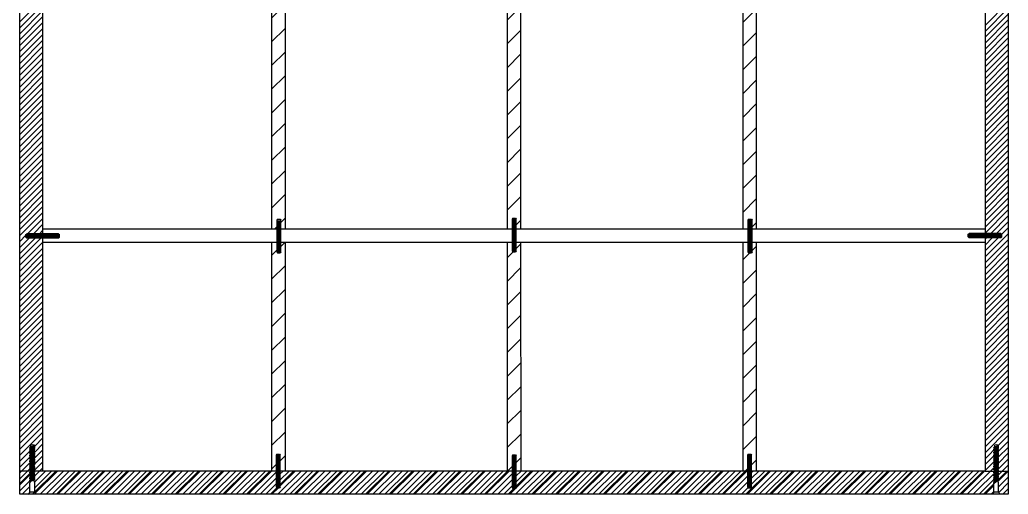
# Model space of a CAD drawing. Header units: inches. Extents: x 17 to 1523, y -134 to 986.
# Drawn here: x 1302.1 to 1449.1, y 776.5 to 847.2 of the extents above; entities that cross this region are included whole.
import ezdxf

# ---------------------------------------------------------------- set-up
doc = ezdxf.new("R2010")
doc.units = ezdxf.units.IN
doc.header["$MEASUREMENT"] = 0
doc.layers.add('Linea di sezione', color=151, linetype='Continuous')
pattern_1 = [(45, (864.1837, 82.1774), (-1.767767, 1.767767), [])]

msp = doc.modelspace()

# ---------------------------------------------------------------- hatches: boundary and pattern name
at = {"layer": 'Linea di sezione'}
h = msp.add_hatch(dxfattribs=at)
h.set_pattern_fill('ANSI31', color=256, scale=20)
h.set_pattern_definition(pattern_1)
h.paths.add_polyline_path([(1341.54, 849.06), (1339.54, 849.06), (1339.54, 816.03), (1341.54, 816.03)])
h = msp.add_hatch(dxfattribs=at)
h.set_pattern_fill('ANSI31', color=256, scale=20)
h.set_pattern_definition(pattern_1)
h.paths.add_polyline_path([(1376.57, 849.06), (1374.57, 849.06), (1374.57, 816.03), (1376.57, 816.03)])
h = msp.add_hatch(dxfattribs=at)
h.set_pattern_fill('ANSI31', color=256, scale=20)
h.set_pattern_definition(pattern_1)
h.paths.add_polyline_path([(1411.6, 849.06), (1409.6, 849.06), (1409.6, 816.03), (1411.6, 816.03)])
h = msp.add_hatch(dxfattribs=at)
h.set_pattern_fill('ANSI31', color=256, scale=20)
h.set_pattern_definition(pattern_1)
h.paths.add_polyline_path([(1341.54, 814.03), (1339.54, 814.03), (1339.54, 780), (1341.54, 780)])
h = msp.add_hatch(dxfattribs=at)
h.set_pattern_fill('ANSI31', color=256, scale=20)
h.set_pattern_definition(pattern_1)
h.paths.add_polyline_path([(1376.57, 814.03), (1374.57, 814.03), (1374.58, 780), (1376.58, 780)])
h = msp.add_hatch(dxfattribs=at)
h.set_pattern_fill('ANSI31', color=256, scale=20)
h.set_pattern_definition(pattern_1)
h.paths.add_polyline_path([(1411.6, 814.03), (1409.6, 814.03), (1409.6, 780), (1411.6, 780)])
h = msp.add_hatch(dxfattribs=at)
h.set_pattern_fill('ANSI31', color=256, scale=20)
h.set_pattern_definition(pattern_1)
h.paths.add_polyline_path([(1449.08, 780), (1445.63, 780), (1305.52, 780), (1302.08, 780), (1302.08, 776.55), (1449.08, 776.55)])

# ---------------------------------------------------------------- linework, layer by layer
at = {"color": 7}
for p, q in [((1302.08, 776.55), (1302.08, 923.55)), ((1449.08, 923.55), (1449.08, 776.55)), ((1449.08, 923.55), (1449.08, 776.55)), ((1305.52, 780), (1305.52, 920.07)), ((1339.54, 849.06), (1339.54, 816.03)), ((1341.54, 849.06), (1341.54, 816.03)), ((1374.57, 849.06), (1374.57, 816.03)), ((1376.57, 849.06), (1376.57, 816.03)), ((1409.6, 849.06), (1409.6, 816.03)), ((1411.6, 849.06), (1411.6, 816.03)), ((1445.63, 849.63), (1445.63, 780)), ((1445.63, 816.03), (1305.52, 816.03)), ((1445.63, 814.03), (1305.52, 814.03)), ((1339.54, 814.03), (1339.54, 780)), ((1341.54, 814.03), (1341.54, 780)), ((1374.57, 814.03), (1374.58, 780)), ((1376.57, 814.03), (1376.58, 780)), ((1409.6, 814.03), (1409.6, 780)), ((1411.6, 814.03), (1411.6, 780)), ((1305.52, 780), (1302.08, 780)), ((1445.63, 780), (1305.52, 780)), ((1445.63, 780), (1449.08, 780)), ((1449.08, 776.55), (1302.08, 776.55))]:
    msp.add_line(p, q, dxfattribs=at)
at = {"color": 40, "linetype": 'Continuous'}
for p, q in [((1302.08, 846.88), (1304.95, 849.75)), ((1445.63, 846.35), (1449.08, 849.81)), ((1302.08, 846), (1305.52, 849.44)), ((1302.08, 845.12), (1305.52, 848.56)), ((1445.63, 845.47), (1449.08, 848.93)), ((1302.08, 844.23), (1305.52, 847.67)), ((1302.08, 843.35), (1305.52, 846.79)), ((1445.63, 844.59), (1449.08, 848.04)), ((1445.63, 843.7), (1449.08, 847.16)), ((1302.08, 842.46), (1305.52, 845.91)), ((1445.63, 842.82), (1449.08, 846.27)), ((1445.63, 841.93), (1449.08, 845.39)), ((1302.08, 841.58), (1305.52, 845.02)), ((1302.08, 840.7), (1305.52, 844.14)), ((1445.63, 841.05), (1449.08, 844.51)), ((1302.08, 839.81), (1305.52, 843.25)), ((1302.08, 838.93), (1305.52, 842.37)), ((1445.63, 840.17), (1449.08, 843.62)), ((1445.63, 839.28), (1449.08, 842.74)), ((1302.08, 838.04), (1305.52, 841.49)), ((1445.63, 838.4), (1449.08, 841.86)), ((1445.63, 837.51), (1449.08, 840.97)), ((1302.08, 837.16), (1305.52, 840.6)), ((1302.08, 836.28), (1305.52, 839.72)), ((1445.63, 836.63), (1449.08, 840.09)), ((1302.08, 835.39), (1305.52, 838.83)), ((1302.08, 834.51), (1305.52, 837.95)), ((1445.63, 835.75), (1449.08, 839.2)), ((1445.63, 834.86), (1449.08, 838.32)), ((1302.08, 833.63), (1305.52, 837.07)), ((1445.63, 833.98), (1449.08, 837.44)), ((1445.63, 833.1), (1449.08, 836.55)), ((1302.08, 832.74), (1305.52, 836.18)), ((1302.08, 831.86), (1305.52, 835.3)), ((1445.63, 832.21), (1449.08, 835.67)), ((1302.08, 830.97), (1305.52, 834.41)), ((1302.08, 830.09), (1305.52, 833.53)), ((1445.63, 831.33), (1449.08, 834.78)), ((1445.63, 830.44), (1449.08, 833.9)), ((1302.08, 829.21), (1305.52, 832.65)), ((1445.63, 829.56), (1449.08, 833.02)), ((1445.63, 828.68), (1449.08, 832.13)), ((1302.08, 828.32), (1305.52, 831.76)), ((1302.08, 827.44), (1305.52, 830.88)), ((1445.63, 827.79), (1449.08, 831.25)), ((1302.08, 826.55), (1305.52, 830)), ((1302.08, 825.67), (1305.52, 829.11)), ((1445.63, 826.91), (1449.08, 830.36)), ((1445.63, 826.02), (1449.08, 829.48)), ((1302.08, 824.79), (1305.52, 828.23)), ((1445.63, 825.14), (1449.08, 828.6)), ((1445.63, 824.26), (1449.08, 827.71)), ((1302.08, 823.9), (1305.52, 827.34)), ((1302.08, 823.02), (1305.52, 826.46)), ((1445.63, 823.37), (1449.08, 826.83)), ((1302.08, 822.13), (1305.52, 825.58)), ((1302.08, 821.25), (1305.52, 824.69)), ((1445.63, 822.49), (1449.08, 825.95)), ((1445.63, 821.6), (1449.08, 825.06)), ((1302.08, 820.37), (1305.52, 823.81)), ((1445.63, 820.72), (1449.08, 824.18)), ((1445.63, 819.84), (1449.08, 823.29)), ((1302.08, 819.48), (1305.52, 822.92)), ((1302.08, 818.6), (1305.52, 822.04)), ((1445.63, 818.95), (1449.08, 822.41)), ((1302.08, 817.72), (1305.52, 821.16)), ((1302.08, 816.83), (1305.52, 820.27)), ((1445.63, 818.07), (1449.08, 821.53)), ((1445.63, 817.19), (1449.08, 820.64)), ((1302.08, 815.95), (1305.52, 819.39)), ((1445.63, 816.3), (1449.08, 819.76)), ((1445.63, 815.42), (1449.08, 818.87)), ((1302.08, 815.06), (1305.52, 818.5)), ((1303.23, 815.32), (1305.52, 817.62)), ((1446.48, 815.39), (1449.08, 817.99)), ((1304.11, 815.32), (1305.52, 816.74)), ((1305, 815.32), (1305.52, 815.85)), ((1447.36, 815.39), (1449.08, 817.11)), ((1448.13, 815.27), (1449.08, 816.22)), ((1302.08, 814.18), (1303, 815.1)), ((1302.08, 813.3), (1303.51, 814.72)), ((1302.08, 812.41), (1304.4, 814.72)), ((1302.08, 811.53), (1305.28, 814.72)), ((1445.63, 811.88), (1449.08, 815.34)), ((1445.63, 814.53), (1445.88, 814.79)), ((1445.63, 813.65), (1446.76, 814.79)), ((1445.63, 812.77), (1447.65, 814.79)), ((1445.63, 811), (1449.08, 814.45)), ((1302.08, 810.64), (1305.52, 814.09)), ((1302.08, 809.76), (1305.52, 813.2)), ((1445.63, 810.11), (1449.08, 813.57)), ((1302.08, 808.88), (1305.52, 812.32)), ((1445.63, 809.23), (1449.08, 812.69)), ((1445.63, 808.35), (1449.08, 811.8)), ((1302.08, 807.99), (1305.52, 811.43)), ((1302.08, 807.11), (1305.52, 810.55)), ((1445.63, 807.46), (1449.08, 810.92)), ((1445.63, 806.58), (1449.08, 810.04)), ((1302.08, 806.22), (1305.52, 809.67)), ((1302.08, 805.34), (1305.52, 808.78)), ((1445.63, 805.69), (1449.08, 809.15)), ((1302.08, 804.46), (1305.52, 807.9)), ((1445.63, 804.81), (1449.08, 808.27)), ((1445.63, 803.93), (1449.08, 807.38)), ((1302.08, 803.57), (1305.52, 807.01)), ((1302.08, 802.69), (1305.52, 806.13)), ((1445.63, 803.04), (1449.08, 806.5)), ((1445.63, 802.16), (1449.08, 805.62)), ((1302.08, 801.81), (1305.52, 805.25)), ((1302.08, 800.92), (1305.52, 804.36)), ((1445.63, 801.28), (1449.08, 804.73)), ((1302.08, 800.04), (1305.52, 803.48)), ((1445.63, 800.39), (1449.08, 803.85)), ((1445.63, 799.51), (1449.08, 802.96)), ((1302.08, 799.15), (1305.52, 802.6)), ((1302.08, 798.27), (1305.52, 801.71)), ((1445.63, 798.62), (1449.08, 802.08)), ((1445.63, 797.74), (1449.08, 801.2)), ((1302.08, 797.39), (1305.52, 800.83)), ((1302.08, 796.5), (1305.52, 799.94)), ((1445.63, 796.86), (1449.08, 800.31)), ((1302.08, 795.62), (1305.52, 799.06)), ((1445.63, 795.97), (1449.08, 799.43)), ((1445.63, 795.09), (1449.08, 798.55)), ((1302.08, 794.73), (1305.52, 798.18)), ((1302.08, 793.85), (1305.52, 797.29)), ((1445.63, 794.2), (1449.08, 797.66)), ((1445.63, 793.32), (1449.08, 796.78)), ((1302.08, 792.97), (1305.52, 796.41)), ((1302.08, 792.08), (1305.52, 795.52)), ((1445.63, 792.44), (1449.08, 795.89)), ((1302.08, 791.2), (1305.52, 794.64)), ((1445.63, 791.55), (1449.08, 795.01)), ((1445.63, 790.67), (1449.08, 794.13)), ((1302.08, 790.31), (1305.52, 793.76)), ((1302.08, 789.43), (1305.52, 792.87)), ((1445.63, 789.78), (1449.08, 793.24)), ((1445.63, 788.9), (1449.08, 792.36)), ((1302.08, 788.55), (1305.52, 791.99)), ((1302.08, 787.66), (1305.52, 791.1)), ((1445.63, 788.02), (1449.08, 791.47)), ((1302.08, 786.78), (1305.52, 790.22)), ((1445.63, 787.13), (1449.08, 790.59)), ((1445.63, 786.25), (1449.08, 789.71)), ((1302.08, 785.9), (1305.52, 789.34)), ((1302.08, 785.01), (1305.52, 788.45)), ((1445.63, 785.37), (1449.08, 788.82)), ((1445.63, 784.48), (1449.08, 787.94)), ((1302.08, 784.13), (1305.52, 787.57)), ((1302.08, 783.24), (1305.52, 786.69)), ((1445.63, 783.6), (1449.08, 787.05)), ((1302.08, 782.36), (1305.52, 785.8)), ((1445.63, 782.71), (1449.08, 786.17)), ((1447.62, 783.83), (1449.08, 785.29)), ((1302.08, 781.48), (1304.17, 783.56)), ((1304.3, 783.69), (1305.52, 784.92)), ((1304.3, 782.8), (1305.52, 784.03)), ((1445.63, 781.83), (1447.57, 783.78)), ((1447.66, 782.98), (1449.08, 784.4)), ((1447.66, 782.09), (1449.08, 783.52)), ((1302.08, 780.59), (1304.17, 782.68)), ((1304.19, 780.93), (1305.52, 782.27)), ((1304.29, 781.92), (1305.52, 783.15)), ((1445.63, 780.95), (1447.66, 782.98)), ((1447.63, 781.18), (1449.08, 782.64)), ((1302.08, 779.71), (1304.29, 781.92)), ((1302.08, 777.94), (1305.52, 781.38)), ((1303.72, 780.46), (1304.17, 780.91)), ((1443, 776.55), (1447.53, 781.08)), ((1445.63, 780.06), (1447.03, 781.46)), ((1447.09, 781.52), (1447.53, 781.97)), ((1447.56, 780.23), (1449.08, 781.75)), ((1447.66, 779.44), (1449.08, 780.87)), ((1302.08, 778.82), (1303.6, 780.34)), ((1302.08, 777.06), (1304.24, 779.21)), ((1304.26, 778.35), (1305.92, 780)), ((1304.3, 779.27), (1305.52, 780.5)), ((1304.3, 777.5), (1306.8, 780)), ((1304.41, 776.73), (1307.68, 780)), ((1305.11, 776.55), (1308.57, 780)), ((1306, 776.55), (1309.45, 780)), ((1306.88, 776.55), (1310.33, 780)), ((1307.76, 776.55), (1311.22, 780)), ((1308.65, 776.55), (1312.1, 780)), ((1309.53, 776.55), (1312.99, 780)), ((1310.41, 776.55), (1313.87, 780)), ((1311.3, 776.55), (1314.75, 780)), ((1312.18, 776.55), (1315.64, 780)), ((1313.07, 776.55), (1316.52, 780)), ((1313.95, 776.55), (1317.41, 780)), ((1314.83, 776.55), (1318.29, 780)), ((1315.72, 776.55), (1319.17, 780)), ((1316.6, 776.55), (1320.06, 780)), ((1317.49, 776.55), (1320.94, 780)), ((1318.37, 776.55), (1321.83, 780)), ((1319.25, 776.55), (1322.71, 780)), ((1320.14, 776.55), (1323.59, 780)), ((1321.02, 776.55), (1324.48, 780)), ((1321.91, 776.55), (1325.36, 780)), ((1322.79, 776.55), (1326.24, 780)), ((1323.67, 776.55), (1327.13, 780)), ((1324.56, 776.55), (1328.01, 780)), ((1325.44, 776.55), (1328.9, 780)), ((1326.32, 776.55), (1329.78, 780)), ((1327.21, 776.55), (1330.66, 780)), ((1328.09, 776.55), (1331.55, 780)), ((1328.98, 776.55), (1332.43, 780)), ((1329.86, 776.55), (1333.32, 780)), ((1330.74, 776.55), (1334.2, 780)), ((1331.63, 776.55), (1335.08, 780)), ((1332.51, 776.55), (1335.97, 780)), ((1333.4, 776.55), (1336.85, 780)), ((1334.28, 776.55), (1337.74, 780)), ((1335.16, 776.55), (1338.62, 780)), ((1336.05, 776.55), (1339.5, 780)), ((1336.93, 776.55), (1340.23, 779.84)), ((1340.47, 776.55), (1343.92, 780)), ((1340.83, 779.56), (1341.27, 780)), ((1340.83, 778.68), (1342.15, 780)), ((1340.83, 777.79), (1343.04, 780)), ((1341.35, 776.55), (1344.81, 780)), ((1342.23, 776.55), (1345.69, 780)), ((1343.12, 776.55), (1346.57, 780)), ((1344, 776.55), (1347.46, 780)), ((1344.89, 776.55), (1348.34, 780)), ((1345.77, 776.55), (1349.23, 780)), ((1346.65, 776.55), (1350.11, 780)), ((1347.54, 776.55), (1350.99, 780)), ((1348.42, 776.55), (1351.88, 780)), ((1349.31, 776.55), (1352.76, 780)), ((1350.19, 776.55), (1353.65, 780)), ((1351.07, 776.55), (1354.53, 780)), ((1351.96, 776.55), (1355.41, 780)), ((1352.84, 776.55), (1356.3, 780)), ((1353.73, 776.55), (1357.18, 780)), ((1354.61, 776.55), (1358.06, 780)), ((1355.49, 776.55), (1358.95, 780)), ((1356.38, 776.55), (1359.83, 780)), ((1357.26, 776.55), (1360.72, 780)), ((1358.14, 776.55), (1361.6, 780)), ((1359.03, 776.55), (1362.48, 780)), ((1359.91, 776.55), (1363.37, 780)), ((1360.8, 776.55), (1364.25, 780)), ((1361.68, 776.55), (1365.14, 780)), ((1362.56, 776.55), (1366.02, 780)), ((1363.45, 776.55), (1366.9, 780)), ((1364.33, 776.55), (1367.79, 780)), ((1365.22, 776.55), (1368.67, 780)), ((1366.1, 776.55), (1369.55, 780)), ((1366.98, 776.55), (1370.44, 780)), ((1367.87, 776.55), (1371.32, 780)), ((1368.75, 776.55), (1372.21, 780)), ((1369.64, 776.55), (1373.09, 780)), ((1370.52, 776.55), (1373.97, 780)), ((1371.4, 776.55), (1374.86, 780)), ((1372.29, 776.55), (1375.3, 779.56)), ((1375.82, 776.55), (1379.28, 780)), ((1375.9, 779.28), (1376.63, 780)), ((1375.9, 778.4), (1377.51, 780)), ((1375.9, 777.51), (1378.39, 780)), ((1376.71, 776.55), (1380.16, 780)), ((1377.59, 776.55), (1381.05, 780)), ((1378.47, 776.55), (1381.93, 780)), ((1379.36, 776.55), (1382.81, 780)), ((1380.24, 776.55), (1383.7, 780)), ((1381.13, 776.55), (1384.58, 780)), ((1382.01, 776.55), (1385.46, 780)), ((1382.89, 776.55), (1386.35, 780)), ((1383.78, 776.55), (1387.23, 780)), ((1384.66, 776.55), (1388.12, 780)), ((1385.54, 776.55), (1389, 780)), ((1386.43, 776.55), (1389.88, 780)), ((1387.31, 776.55), (1390.77, 780)), ((1388.2, 776.55), (1391.65, 780)), ((1389.08, 776.55), (1392.54, 780)), ((1389.96, 776.55), (1393.42, 780)), ((1390.85, 776.55), (1394.3, 780)), ((1391.73, 776.55), (1395.19, 780)), ((1392.62, 776.55), (1396.07, 780)), ((1393.5, 776.55), (1396.96, 780)), ((1394.38, 776.55), (1397.84, 780)), ((1395.27, 776.55), (1398.72, 780)), ((1396.15, 776.55), (1399.61, 780)), ((1397.04, 776.55), (1400.49, 780)), ((1397.92, 776.55), (1401.37, 780)), ((1398.8, 776.55), (1402.26, 780)), ((1399.69, 776.55), (1403.14, 780)), ((1400.57, 776.55), (1404.03, 780)), ((1401.45, 776.55), (1404.91, 780)), ((1402.34, 776.55), (1405.79, 780)), ((1403.22, 776.55), (1406.68, 780)), ((1404.11, 776.55), (1407.56, 780)), ((1404.99, 776.55), (1408.45, 780)), ((1405.87, 776.55), (1409.33, 780)), ((1406.76, 776.55), (1410.21, 780)), ((1407.64, 776.55), (1410.32, 779.23)), ((1410.29, 776.55), (1413.75, 780)), ((1410.92, 779.83), (1411.1, 780)), ((1410.92, 778.95), (1411.98, 780)), ((1410.92, 778.06), (1412.87, 780)), ((1411.18, 776.55), (1414.63, 780)), ((1412.06, 776.55), (1415.52, 780)), ((1412.95, 776.55), (1416.4, 780)), ((1413.83, 776.55), (1417.28, 780)), ((1414.71, 776.55), (1418.17, 780)), ((1415.6, 776.55), (1419.05, 780)), ((1416.48, 776.55), (1419.94, 780)), ((1417.36, 776.55), (1420.82, 780)), ((1418.25, 776.55), (1421.7, 780)), ((1419.13, 776.55), (1422.59, 780)), ((1420.02, 776.55), (1423.47, 780)), ((1420.9, 776.55), (1424.36, 780)), ((1421.78, 776.55), (1425.24, 780)), ((1422.67, 776.55), (1426.12, 780)), ((1423.55, 776.55), (1427.01, 780)), ((1424.44, 776.55), (1427.89, 780)), ((1425.32, 776.55), (1428.78, 780)), ((1426.2, 776.55), (1429.66, 780)), ((1427.09, 776.55), (1430.54, 780)), ((1427.97, 776.55), (1431.43, 780)), ((1428.86, 776.55), (1432.31, 780)), ((1429.74, 776.55), (1433.19, 780)), ((1430.62, 776.55), (1434.08, 780)), ((1431.51, 776.55), (1434.96, 780)), ((1432.39, 776.55), (1435.85, 780)), ((1433.27, 776.55), (1436.73, 780)), ((1434.16, 776.55), (1437.61, 780)), ((1435.04, 776.55), (1438.5, 780)), ((1435.93, 776.55), (1439.38, 780)), ((1436.81, 776.55), (1440.27, 780)), ((1437.69, 776.55), (1441.15, 780)), ((1438.58, 776.55), (1442.03, 780)), ((1439.46, 776.55), (1442.92, 780)), ((1440.35, 776.55), (1443.8, 780)), ((1441.23, 776.55), (1444.69, 780)), ((1442.11, 776.55), (1445.57, 780)), ((1443.88, 776.55), (1447.53, 780.2)), ((1444.77, 776.55), (1447.66, 779.44)), ((1447.57, 778.48), (1449.08, 779.98)), ((1302.46, 776.55), (1303.6, 777.68)), ((1337.82, 776.55), (1340.23, 778.96)), ((1338.7, 776.55), (1340.23, 778.08)), ((1373.17, 776.55), (1375.3, 778.68)), ((1374.05, 776.55), (1375.3, 777.8)), ((1408.53, 776.55), (1410.32, 778.35)), ((1445.65, 776.55), (1446.96, 777.86)), ((1447.66, 777.67), (1449.08, 779.1)), ((1447.69, 776.82), (1449.08, 778.22)), ((1303.34, 776.55), (1303.42, 776.62)), ((1339.58, 776.55), (1340.55, 777.52)), ((1374.94, 776.55), (1375.81, 777.42)), ((1409.41, 776.55), (1410.4, 777.54)), ((1446.53, 776.55), (1446.96, 776.97)), ((1448.3, 776.55), (1449.08, 777.33))]:
    msp.add_line(p, q, dxfattribs=at)
at = {"color": 1}
for p, q in [((1340.39, 817.48), (1340.29, 817.33)), ((1340.89, 817.33), (1340.29, 817.33)), ((1340.29, 817.33), (1340.29, 812.62)), ((1340.39, 817.48), (1340.79, 817.48)), ((1340.79, 817.48), (1340.89, 817.33)), ((1340.89, 812.62), (1340.89, 817.33)), ((1375.41, 817.64), (1375.31, 817.49)), ((1375.91, 817.49), (1375.31, 817.49)), ((1375.31, 817.49), (1375.31, 812.78)), ((1375.41, 817.64), (1375.81, 817.64)), ((1375.41, 812.87), (1375.41, 817.38)), ((1375.54, 812.87), (1375.54, 817.38)), ((1375.67, 812.87), (1375.67, 817.38)), ((1375.81, 817.64), (1375.91, 817.49)), ((1375.81, 812.87), (1375.81, 817.38)), ((1375.91, 812.78), (1375.91, 817.49)), ((1410.47, 817.51), (1410.38, 817.36)), ((1410.98, 817.36), (1410.38, 817.36)), ((1410.38, 817.36), (1410.38, 812.65)), ((1410.47, 817.51), (1410.88, 817.51)), ((1410.88, 817.51), (1410.98, 817.36)), ((1410.98, 812.65), (1410.98, 817.36)), ((1340.39, 812.71), (1340.39, 817.22)), ((1340.52, 812.71), (1340.52, 817.22)), ((1340.66, 812.71), (1340.66, 817.22)), ((1340.79, 812.71), (1340.79, 817.22)), ((1410.47, 812.74), (1410.47, 817.25)), ((1410.61, 812.74), (1410.61, 817.25)), ((1410.74, 812.74), (1410.74, 817.25)), ((1410.88, 812.74), (1410.88, 817.25)), ((1303, 815.22), (1303.15, 815.32)), ((1303, 814.82), (1303, 815.22)), ((1303, 814.82), (1303.15, 814.72)), ((1303.15, 815.32), (1303.15, 814.72)), ((1307.86, 815.32), (1303.15, 815.32)), ((1303.15, 814.72), (1307.86, 814.72)), ((1307.77, 815.22), (1303.26, 815.22)), ((1307.77, 815.09), (1303.26, 815.09)), ((1307.77, 814.96), (1303.26, 814.96)), ((1307.77, 814.82), (1303.26, 814.82)), ((1307.86, 815.32), (1308, 815.22)), ((1307.86, 815.32), (1307.86, 814.72)), ((1307.86, 814.72), (1308, 814.82)), ((1308, 814.82), (1308, 815.22)), ((1443.13, 815.29), (1443.28, 815.39)), ((1443.13, 814.89), (1443.13, 815.29)), ((1443.13, 814.89), (1443.28, 814.79)), ((1443.28, 815.39), (1443.28, 814.79)), ((1447.99, 815.39), (1443.28, 815.39)), ((1443.28, 814.79), (1447.99, 814.79)), ((1447.89, 815.29), (1443.39, 815.29)), ((1447.89, 815.15), (1443.39, 815.15)), ((1447.89, 815.02), (1443.39, 815.02)), ((1447.89, 814.89), (1443.39, 814.89)), ((1447.99, 815.39), (1448.13, 815.29)), ((1447.99, 815.39), (1447.99, 814.79)), ((1447.99, 814.79), (1448.13, 814.89)), ((1448.13, 814.89), (1448.13, 815.29)), ((1340.29, 812.62), (1340.39, 812.48)), ((1340.89, 812.62), (1340.29, 812.62)), ((1340.39, 812.48), (1340.79, 812.48)), ((1340.89, 812.62), (1340.79, 812.48)), ((1375.31, 812.78), (1375.41, 812.64)), ((1375.91, 812.78), (1375.31, 812.78)), ((1375.41, 812.64), (1375.81, 812.64)), ((1375.91, 812.78), (1375.81, 812.64)), ((1410.38, 812.65), (1410.47, 812.51)), ((1410.98, 812.65), (1410.38, 812.65)), ((1410.47, 812.51), (1410.88, 812.51)), ((1410.98, 812.65), (1410.88, 812.51)), ((1340.33, 782.52), (1340.23, 782.36)), ((1340.83, 782.36), (1340.23, 782.36)), ((1340.23, 782.36), (1340.23, 777.65)), ((1340.33, 782.52), (1340.73, 782.52)), ((1340.33, 777.75), (1340.33, 782.26)), ((1340.46, 777.75), (1340.46, 782.26)), ((1340.59, 777.75), (1340.59, 782.26)), ((1340.73, 782.52), (1340.83, 782.36)), ((1340.73, 777.75), (1340.73, 782.26)), ((1340.83, 777.65), (1340.83, 782.36)), ((1375.4, 782.42), (1375.3, 782.27)), ((1375.9, 782.27), (1375.3, 782.27)), ((1375.3, 782.27), (1375.3, 777.55)), ((1375.4, 782.42), (1375.8, 782.42)), ((1375.4, 777.65), (1375.4, 782.16)), ((1375.53, 777.65), (1375.53, 782.16)), ((1375.67, 777.65), (1375.67, 782.16)), ((1375.8, 782.42), (1375.9, 782.27)), ((1375.8, 777.65), (1375.8, 782.16)), ((1375.9, 777.55), (1375.9, 782.27)), ((1410.42, 782.51), (1410.32, 782.36)), ((1410.92, 782.36), (1410.32, 782.36)), ((1410.32, 782.36), (1410.32, 777.65)), ((1410.42, 782.51), (1410.82, 782.51)), ((1410.42, 777.74), (1410.42, 782.25)), ((1410.56, 777.74), (1410.56, 782.25)), ((1410.69, 777.74), (1410.69, 782.25)), ((1410.82, 782.51), (1410.92, 782.36)), ((1410.82, 777.74), (1410.82, 782.25)), ((1410.92, 777.65), (1410.92, 782.36)), ((1340.23, 777.65), (1340.33, 777.52)), ((1340.83, 777.65), (1340.23, 777.65)), ((1340.83, 777.65), (1340.73, 777.52)), ((1410.32, 777.65), (1410.42, 777.51)), ((1410.92, 777.65), (1410.32, 777.65)), ((1410.92, 777.65), (1410.82, 777.51)), ((1340.33, 777.52), (1340.73, 777.52)), ((1375.3, 777.55), (1375.4, 777.42)), ((1375.9, 777.55), (1375.3, 777.55)), ((1375.4, 777.42), (1375.8, 777.42)), ((1375.9, 777.55), (1375.8, 777.42)), ((1410.42, 777.51), (1410.82, 777.51))]:
    msp.add_line(p, q, dxfattribs=at)
at = {"color": 2}
for p, q in [((1304.3, 783.83), (1303.6, 783.52)), ((1304.3, 783.74), (1303.6, 783.42)), ((1304.3, 783.6), (1303.6, 783.29)), ((1303.6, 783.42), (1303.6, 783.52)), ((1304.3, 783.51), (1303.6, 783.19)), ((1303.72, 783.57), (1303.72, 783.87)), ((1304.17, 783.87), (1304.17, 783.77)), ((1304.17, 783.68), (1304.17, 783.55)), ((1304.3, 783.74), (1304.3, 783.83)), ((1304.3, 783.51), (1304.3, 783.6)), ((1447.66, 783.81), (1446.96, 783.5)), ((1447.66, 783.72), (1446.96, 783.41)), ((1447.66, 783.59), (1446.96, 783.27)), ((1447.09, 783.56), (1447.09, 783.86)), ((1447.53, 783.86), (1447.53, 783.76)), ((1447.53, 783.66), (1447.53, 783.53)), ((1447.66, 783.72), (1447.66, 783.81)), ((1447.66, 783.49), (1447.66, 783.59)), ((1304.29, 783.14), (1303.59, 782.82)), ((1304.29, 783.04), (1303.59, 782.73)), ((1303.59, 782.73), (1303.59, 782.82)), ((1304.3, 783.37), (1303.6, 783.05)), ((1303.6, 783.2), (1303.6, 783.29)), ((1304.3, 783.28), (1303.6, 782.96)), ((1303.6, 782.96), (1303.6, 783.05)), ((1304.3, 782.91), (1303.6, 782.6)), ((1304.3, 782.82), (1303.6, 782.5)), ((1304.3, 782.68), (1303.6, 782.37)), ((1303.6, 782.5), (1303.6, 782.6)), ((1304.3, 782.59), (1303.6, 782.27)), ((1304.3, 782.45), (1303.6, 782.14)), ((1303.6, 782.27), (1303.6, 782.37)), ((1304.3, 782.36), (1303.6, 782.04)), ((1304.3, 782.22), (1303.6, 781.9)), ((1303.6, 782.05), (1303.6, 782.14)), ((1304.3, 782.13), (1303.6, 781.81)), ((1303.72, 783.35), (1303.72, 783.48)), ((1303.72, 783.11), (1303.72, 783.25)), ((1303.72, 782.88), (1303.72, 783.02)), ((1303.72, 782.66), (1303.72, 782.78)), ((1303.72, 782.42), (1303.72, 782.56)), ((1303.72, 782.2), (1303.72, 782.33)), ((1303.72, 781.96), (1303.72, 782.1)), ((1304.17, 783.45), (1304.17, 783.31)), ((1304.17, 783.22), (1304.17, 783.08)), ((1304.17, 782.98), (1304.17, 782.86)), ((1304.17, 782.76), (1304.17, 782.62)), ((1304.17, 782.53), (1304.17, 782.4)), ((1304.17, 782.3), (1304.17, 782.16)), ((1304.17, 782.07), (1304.17, 781.93)), ((1304.29, 783.04), (1304.29, 783.14)), ((1304.3, 783.28), (1304.3, 783.37)), ((1304.3, 782.82), (1304.3, 782.91)), ((1304.3, 782.59), (1304.3, 782.68)), ((1304.3, 782.36), (1304.3, 782.45)), ((1304.3, 782.13), (1304.3, 782.22)), ((1446.96, 783.41), (1446.96, 783.5)), ((1447.66, 783.49), (1446.96, 783.18)), ((1447.66, 783.35), (1446.96, 783.04)), ((1446.96, 783.18), (1446.96, 783.27)), ((1447.66, 783.26), (1446.96, 782.94)), ((1447.66, 783.12), (1446.96, 782.8)), ((1446.96, 782.94), (1446.96, 783.04)), ((1447.66, 783.02), (1446.96, 782.71)), ((1447.66, 782.9), (1446.96, 782.58)), ((1447.66, 782.8), (1446.96, 782.49)), ((1446.96, 782.71), (1446.96, 782.8)), ((1447.66, 782.66), (1446.96, 782.35)), ((1446.96, 782.49), (1446.96, 782.58)), ((1447.66, 782.57), (1446.96, 782.26)), ((1447.66, 782.44), (1446.96, 782.12)), ((1446.96, 782.26), (1446.96, 782.35)), ((1447.66, 782.34), (1446.96, 782.03)), ((1447.66, 782.2), (1446.96, 781.89)), ((1446.96, 782.03), (1446.96, 782.12)), ((1447.66, 782.11), (1446.96, 781.79)), ((1447.09, 783.33), (1447.09, 783.46)), ((1447.09, 783.1), (1447.09, 783.23)), ((1447.09, 782.86), (1447.09, 783)), ((1447.09, 782.64), (1447.09, 782.77)), ((1447.09, 782.41), (1447.09, 782.54)), ((1447.09, 782.18), (1447.09, 782.31)), ((1447.09, 781.95), (1447.09, 782.08)), ((1447.53, 783.44), (1447.53, 783.3)), ((1447.53, 783.2), (1447.53, 783.06)), ((1447.53, 782.97), (1447.53, 782.84)), ((1447.53, 782.74), (1447.53, 782.61)), ((1447.53, 782.51), (1447.53, 782.38)), ((1447.53, 782.29), (1447.53, 782.15)), ((1447.53, 782.05), (1447.53, 781.91)), ((1447.66, 783.26), (1447.66, 783.35)), ((1447.66, 783.02), (1447.66, 783.12)), ((1447.66, 782.8), (1447.66, 782.9)), ((1447.66, 782.57), (1447.66, 782.66)), ((1447.66, 782.34), (1447.66, 782.44)), ((1447.66, 782.11), (1447.66, 782.2)), ((1304.29, 781.99), (1303.59, 781.67)), ((1304.29, 781.89), (1303.59, 781.58)), ((1303.59, 781.58), (1303.59, 781.67)), ((1304.29, 780.84), (1303.59, 780.52)), ((1304.29, 780.74), (1303.59, 780.43)), ((1303.6, 781.81), (1303.6, 781.9)), ((1304.3, 781.76), (1303.6, 781.45)), ((1304.3, 781.67), (1303.6, 781.35)), ((1304.3, 781.53), (1303.6, 781.22)), ((1303.6, 781.35), (1303.6, 781.45)), ((1304.3, 781.44), (1303.6, 781.12)), ((1304.3, 781.3), (1303.6, 780.99)), ((1303.6, 781.12), (1303.6, 781.22)), ((1304.3, 781.21), (1303.6, 780.89)), ((1304.3, 781.07), (1303.6, 780.75)), ((1303.6, 780.89), (1303.6, 780.99)), ((1304.3, 780.98), (1303.6, 780.66)), ((1303.6, 780.66), (1303.6, 780.75)), ((1304.3, 780.61), (1303.6, 780.3)), ((1303.72, 781.73), (1303.72, 781.87)), ((1303.72, 781.51), (1303.72, 781.63)), ((1303.72, 781.27), (1303.72, 781.41)), ((1303.72, 781.05), (1303.72, 781.18)), ((1303.72, 780.81), (1303.72, 780.95)), ((1303.72, 780.58), (1303.72, 780.72)), ((1304.17, 781.83), (1304.17, 781.71)), ((1304.17, 781.61), (1304.17, 781.47)), ((1304.17, 781.38), (1304.17, 781.25)), ((1304.17, 781.15), (1304.17, 781.01)), ((1304.17, 780.92), (1304.17, 780.78)), ((1304.17, 780.68), (1304.17, 780.56)), ((1304.29, 781.89), (1304.29, 781.99)), ((1304.29, 780.74), (1304.29, 780.84)), ((1304.3, 781.67), (1304.3, 781.76)), ((1304.3, 781.44), (1304.3, 781.53)), ((1304.3, 781.21), (1304.3, 781.3)), ((1304.3, 780.98), (1304.3, 781.07)), ((1304.3, 780.52), (1304.3, 780.61)), ((1447.66, 781.97), (1446.96, 781.65)), ((1446.96, 781.79), (1446.96, 781.89)), ((1447.66, 781.87), (1446.96, 781.56)), ((1447.66, 781.75), (1446.96, 781.43)), ((1447.66, 781.65), (1446.96, 781.34)), ((1446.96, 781.56), (1446.96, 781.65)), ((1447.66, 781.51), (1446.96, 781.2)), ((1446.96, 781.34), (1446.96, 781.43)), ((1447.66, 781.42), (1446.96, 781.11)), ((1447.66, 781.29), (1446.96, 780.97)), ((1446.96, 781.11), (1446.96, 781.2)), ((1447.66, 781.19), (1446.96, 780.88)), ((1447.66, 781.05), (1446.96, 780.74)), ((1446.96, 780.88), (1446.96, 780.97)), ((1447.66, 780.96), (1446.96, 780.64)), ((1447.66, 780.82), (1446.96, 780.5)), ((1446.96, 780.64), (1446.96, 780.74)), ((1447.66, 780.72), (1446.96, 780.41)), ((1447.66, 780.6), (1446.96, 780.28)), ((1447.09, 781.71), (1447.09, 781.85)), ((1447.09, 781.49), (1447.09, 781.62)), ((1447.09, 781.26), (1447.09, 781.39)), ((1447.09, 781.03), (1447.09, 781.16)), ((1447.09, 780.8), (1447.09, 780.93)), ((1447.09, 780.56), (1447.09, 780.7)), ((1447.53, 781.82), (1447.53, 781.69)), ((1447.53, 781.59), (1447.53, 781.46)), ((1447.53, 781.36), (1447.53, 781.23)), ((1447.53, 781.14), (1447.53, 781)), ((1447.53, 780.9), (1447.53, 780.76)), ((1447.53, 780.67), (1447.53, 780.54)), ((1447.66, 781.87), (1447.66, 781.97)), ((1447.66, 781.65), (1447.66, 781.75)), ((1447.66, 781.42), (1447.66, 781.51)), ((1447.66, 781.19), (1447.66, 781.29)), ((1447.66, 780.96), (1447.66, 781.05)), ((1447.66, 780.72), (1447.66, 780.82)), ((1447.66, 780.5), (1447.66, 780.6)), ((1303.59, 780.43), (1303.59, 780.52)), ((1304.29, 779.69), (1303.59, 779.38)), ((1304.29, 779.6), (1303.59, 779.28)), ((1303.59, 779.28), (1303.59, 779.38)), ((1304.3, 780.52), (1303.6, 780.2)), ((1304.3, 780.38), (1303.6, 780.07)), ((1303.6, 780.2), (1303.6, 780.3)), ((1304.3, 780.29), (1303.6, 779.97)), ((1304.3, 780.15), (1303.6, 779.84)), ((1303.6, 779.97), (1303.6, 780.07)), ((1304.3, 780.06), (1303.6, 779.74)), ((1304.3, 779.92), (1303.6, 779.6)), ((1303.6, 779.74), (1303.6, 779.84)), ((1304.3, 779.83), (1303.6, 779.51)), ((1303.6, 779.51), (1303.6, 779.6)), ((1304.3, 779.47), (1303.6, 779.15)), ((1304.3, 779.38), (1303.6, 779.06)), ((1304.3, 779.24), (1303.6, 778.92)), ((1303.6, 779.06), (1303.6, 779.15)), ((1304.3, 779.14), (1303.6, 778.83)), ((1303.72, 780.36), (1303.72, 780.48)), ((1303.72, 780.12), (1303.72, 780.26)), ((1303.72, 779.9), (1303.72, 780.03)), ((1303.72, 779.66), (1303.72, 779.8)), ((1303.72, 779.43), (1303.72, 779.57)), ((1303.72, 779.21), (1303.72, 779.34)), ((1303.72, 778.98), (1303.72, 779.12)), ((1304.17, 780.46), (1304.17, 780.32)), ((1304.17, 780.23), (1304.17, 780.1)), ((1304.17, 780), (1304.17, 779.86)), ((1304.17, 779.77), (1304.17, 779.63)), ((1304.17, 779.54), (1304.17, 779.41)), ((1304.17, 779.32), (1304.17, 779.18)), ((1304.29, 779.6), (1304.29, 779.69)), ((1304.3, 780.29), (1304.3, 780.38)), ((1304.3, 780.06), (1304.3, 780.15)), ((1304.3, 779.83), (1304.3, 779.92)), ((1304.3, 779.38), (1304.3, 779.47)), ((1304.3, 779.14), (1304.3, 779.24)), ((1447.66, 780.5), (1446.96, 780.19)), ((1446.96, 780.41), (1446.96, 780.5)), ((1447.66, 780.36), (1446.96, 780.05)), ((1446.96, 780.19), (1446.96, 780.28)), ((1447.66, 780.27), (1446.96, 779.96)), ((1447.66, 780.14), (1446.96, 779.82)), ((1446.96, 779.96), (1446.96, 780.05)), ((1447.66, 780.04), (1446.96, 779.73)), ((1447.66, 779.9), (1446.96, 779.59)), ((1446.96, 779.73), (1446.96, 779.82)), ((1447.66, 779.81), (1446.96, 779.49)), ((1447.66, 779.67), (1446.96, 779.36)), ((1446.96, 779.49), (1446.96, 779.59)), ((1447.66, 779.58), (1446.96, 779.26)), ((1447.66, 779.45), (1446.96, 779.14)), ((1447.66, 779.36), (1446.96, 779.04)), ((1446.96, 779.27), (1446.96, 779.36)), ((1447.66, 779.22), (1446.96, 778.91)), ((1446.96, 779.04), (1446.96, 779.14)), ((1447.66, 779.13), (1446.96, 778.81)), ((1447.09, 780.34), (1447.09, 780.47)), ((1447.09, 780.11), (1447.09, 780.24)), ((1447.09, 779.88), (1447.09, 780.01)), ((1447.09, 779.65), (1447.09, 779.78)), ((1447.09, 779.42), (1447.09, 779.55)), ((1447.09, 779.19), (1447.09, 779.32)), ((1447.09, 778.96), (1447.09, 779.1)), ((1447.53, 780.44), (1447.53, 780.31)), ((1447.53, 780.21), (1447.53, 780.08)), ((1447.53, 779.99), (1447.53, 779.85)), ((1447.53, 779.75), (1447.53, 779.62)), ((1447.53, 779.52), (1447.53, 779.39)), ((1447.53, 779.3), (1447.53, 779.16)), ((1447.66, 780.27), (1447.66, 780.36)), ((1447.66, 780.04), (1447.66, 780.14)), ((1447.66, 779.81), (1447.66, 779.9)), ((1447.66, 779.58), (1447.66, 779.67)), ((1447.66, 779.36), (1447.66, 779.45)), ((1447.66, 779.13), (1447.66, 779.22)), ((1304.3, 779.01), (1303.6, 778.69)), ((1304.3, 778.92), (1303.6, 778.6)), ((1303.6, 778.83), (1303.6, 778.92)), ((1304.3, 778.78), (1303.6, 778.46)), ((1303.6, 778.6), (1303.6, 778.69)), ((1304.3, 778.68), (1303.6, 778.37)), ((1303.6, 778.37), (1303.6, 778.46)), ((1303.64, 778.39), (1303.6, 778.25)), ((1303.6, 776.87), (1303.6, 778.25)), ((1303.72, 778.62), (1303.68, 778.5)), ((1303.72, 778.75), (1303.72, 778.89)), ((1303.72, 778.62), (1303.72, 778.66)), ((1303.96, 778.62), (1303.72, 778.62)), ((1304.17, 779.09), (1304.17, 778.95)), ((1304.17, 778.72), (1304.17, 778.86)), ((1304.3, 778.25), (1304.17, 778.62)), ((1304.3, 778.92), (1304.3, 779.01)), ((1304.3, 778.68), (1304.3, 778.78)), ((1304.3, 778.68), (1304.3, 778.68)), ((1304.3, 776.87), (1304.3, 778.25)), ((1447.66, 778.99), (1446.96, 778.68)), ((1446.96, 778.81), (1446.96, 778.91)), ((1447.66, 778.9), (1446.96, 778.58)), ((1447.66, 778.76), (1446.96, 778.44)), ((1446.96, 778.58), (1446.96, 778.68)), ((1447.66, 778.67), (1446.96, 778.35)), ((1446.96, 778.35), (1446.96, 778.44)), ((1447.01, 778.37), (1446.96, 778.23)), ((1446.96, 776.85), (1446.96, 778.23)), ((1447.09, 778.61), (1447.04, 778.48)), ((1447.09, 778.73), (1447.09, 778.87)), ((1447.09, 778.61), (1447.09, 778.64)), ((1447.32, 778.61), (1447.09, 778.61)), ((1447.53, 779.07), (1447.53, 778.94)), ((1447.53, 778.7), (1447.53, 778.84)), ((1447.66, 778.23), (1447.53, 778.61)), ((1447.66, 778.9), (1447.66, 778.99)), ((1447.66, 778.67), (1447.66, 778.76)), ((1447.66, 778.67), (1447.66, 778.67)), ((1447.66, 776.85), (1447.66, 778.23)), ((1304.51, 776.56), (1303.38, 776.56)), ((1304.3, 776.87), (1303.6, 776.87)), ((1447.88, 776.54), (1446.74, 776.54)), ((1447.66, 776.85), (1446.96, 776.85))]:
    msp.add_line(p, q, dxfattribs=at)
for centre in [(1303.94, 783.05), (1447.31, 783.04)]:
    msp.add_arc(centre, 0.849, 74.8385, 105.1615, dxfattribs=at)
for points in [[(1303.6, 776.87), (1303.53, 776.78), (1303.38, 776.56)], [(1304.3, 776.87), (1304.36, 776.78), (1304.51, 776.56)], [(1446.96, 776.85), (1446.89, 776.77), (1446.74, 776.54)], [(1447.66, 776.85), (1447.73, 776.77), (1447.88, 776.54)]]:
    msp.add_spline(points, degree=3, dxfattribs=at)
at = {"color": 7}
msp.add_point((1445.63, 815.03), dxfattribs=at)

doc.saveas('drawing.dxf')
